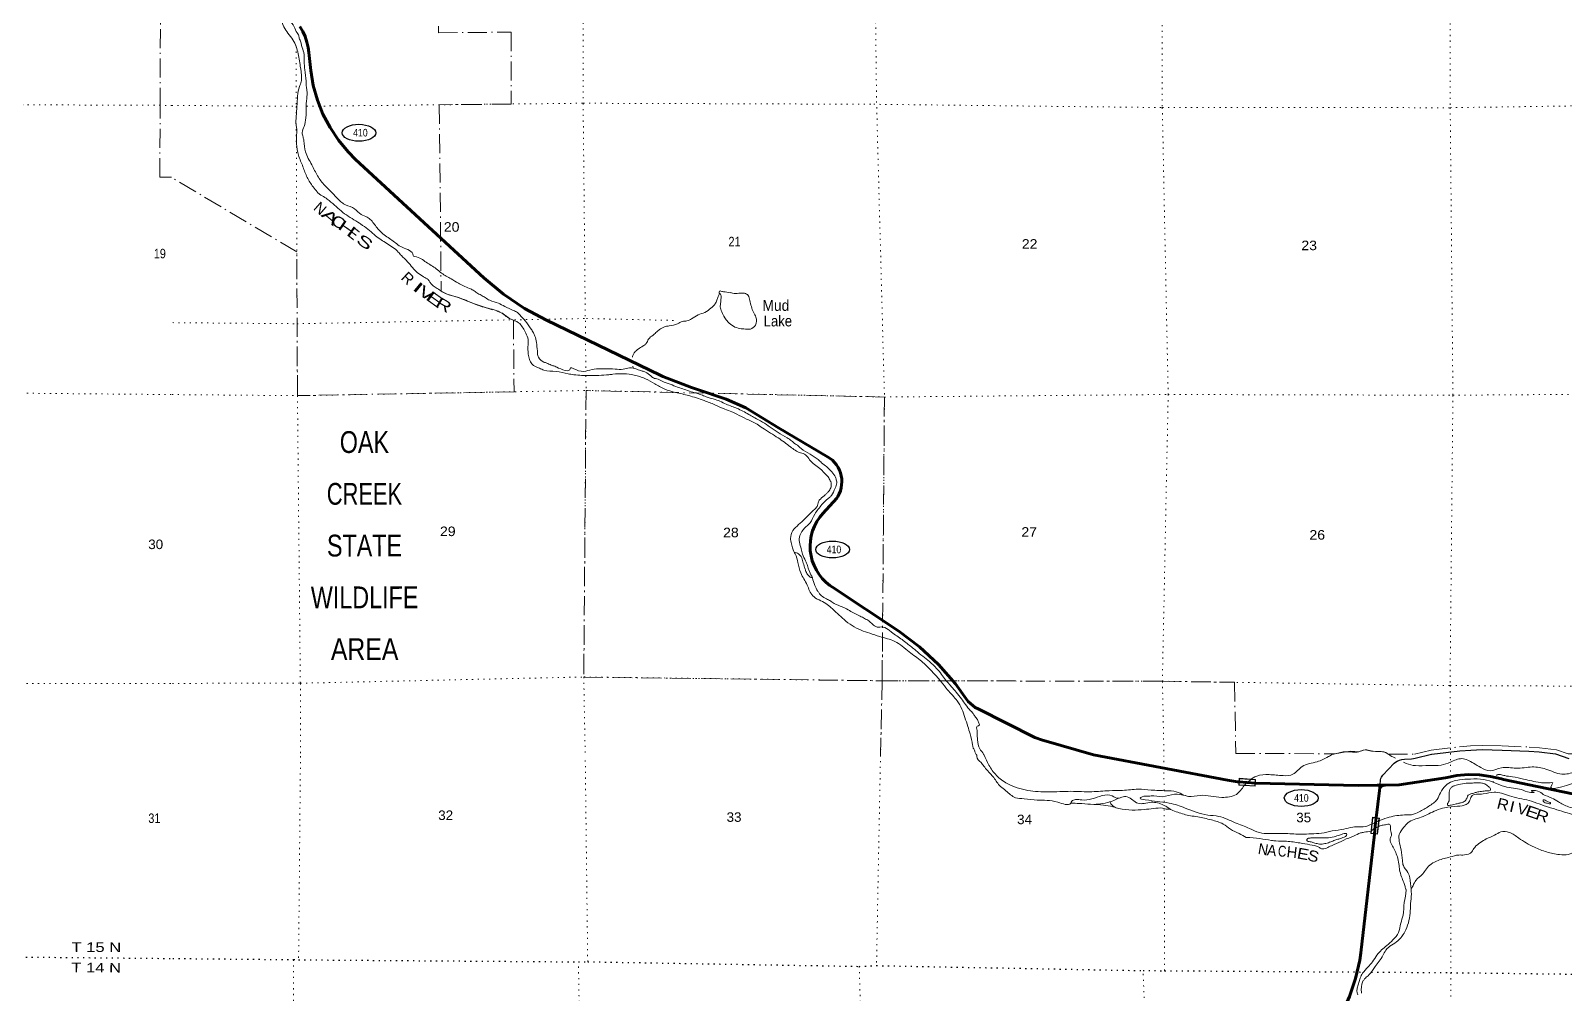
# Model space of a CAD drawing. Header units: feet. Extents: x -6 to 252658, y -374658 to -170635.
# Drawn here: x 28854 to 56992, y -279192 to -261526 of the extents above; entities that cross this region are included whole.
import ezdxf
from ezdxf.enums import TextEntityAlignment as Align

# ---------------------------------------------------------------- set-up
doc = ezdxf.new("R2010")
doc.units = ezdxf.units.FT
doc.header["$LTSCALE"] = 70
doc.linetypes.add('DOT_DASHED', pattern=[7.7, 5, -1.2, 0.3, -1.2])
doc.linetypes.add('DOTTED', pattern=[1.5, 0.3, -1.2])
for name, color, linetype, lineweight in [('17', 7, 'Continuous', 25), ('20', 7, 'Continuous', 35), ('21', 7, 'Continuous', 25), ('23', 7, 'Continuous', 70), ('29', 7, 'Continuous', 25), ('39', 7, 'Continuous', 13), ('44', 7, 'DOT_DASHED', 13), ('57', 7, 'Continuous', 13), ('59', 7, 'Continuous', 13), ('6', 7, 'DOTTED', 25), ('7', 7, 'DOTTED', 13)]:
    doc.layers.add(name, color=color, linetype=linetype, lineweight=lineweight)
doc.layers.add('41', color=7, linetype='Continuous')

msp = doc.modelspace()

# ---------------------------------------------------------------- linework, layer by layer
at = {"layer": '17'}
for centre in [(34876.8, -263399.89), (43565.26, -271047.95), (52163.8, -275607.72)]:
    msp.add_ellipse(centre, major_axis=(-309.24, 1), ratio=0.500121, dxfattribs=at)
at = {"layer": '20', "lineweight": 70}
for points in [[(62921.9, -277470.25), (60217.84, -276498.84), (57678.63, -275661.83), (57603.85, -275634.97), (57376.55, -275570.89), (57143.8, -275530.92), (55872.85, -275267.29), (55840.45, -275257.53), (55638.34, -275209.83), (55432.35, -275183.53), (55224.74, -275178.89), (55017.78, -275195.99), (54813.74, -275234.63), (53958.4, -275368.47), (53709.77, -275371.81), (53609.78, -275373.15)], [(53598.37, -275472.5), (53604.07, -275422.82), (53609.78, -275373.15)], [(48343.46, -282856.82), (48460.26, -282779.53), (48731.82, -282577.46), (49359.82, -282204.56), (50528.58, -281580.39), (51752.38, -280834.95), (52034.52, -280632.97), (52294, -280402.62), (52527.98, -280146.4), (52733.9, -279867.12), (52909.5, -279567.85), (53052.85, -279251.87), (53162.39, -278922.63), (53236.92, -278583.75), (53256.35, -278449.38), (53506.64, -276270.96), (53524.03, -276119.58), (53541.31, -275969.17), (53598.37, -275472.5)]]:
    msp.add_lwpolyline(points, dxfattribs=at)
at = {"layer": '21'}
for points in [[(53559.78, -275373.64), (53578.58, -275383.81), (53589.01, -275394.25), (53598.05, -275406.07), (53604.07, -275422.82)], [(53598.37, -275472.5), (53609.86, -275450.59), (53620.99, -275435.99), (53632.11, -275423.46), (53643.93, -275410.94), (53657.14, -275398.42), (53671.74, -275388.68), (53684.95, -275381.03), (53709.77, -275371.81)]]:
    msp.add_lwpolyline(points, dxfattribs=at)
at = {"layer": '23'}
msp.add_line((53559.78, -275373.64), (53609.78, -275373.15), dxfattribs=at)
for points in [[(48351.15, -274816.26), (47443.34, -274549.65), (47417.86, -274543.34), (47276.12, -274498.87), (46236.67, -273973.36), (46235.62, -273972.85), (46185.22, -273945.42), (46137.96, -273912.87), (46094.37, -273875.55), (46054.91, -273833.89), (46020.03, -273788.33), (45819.74, -273512.49), (45507.93, -273155.57), (45160.51, -272833.19), (44781.3, -272548.9), (43562.5, -271739.52), (43513.69, -271705.68), (43441.7, -271646.05), (43376.34, -271579.21), (43318.32, -271505.91), (43268.28, -271426.95), (43226.76, -271343.18), (43194.23, -271255.54), (43171.04, -271164.98), (43157.45, -271072.49), (43153.59, -270979.08), (43159.53, -270885.79), (43175.18, -270793.62), (43200.37, -270703.6), (43234.84, -270616.7), (43278.21, -270533.88), (43329.99, -270456.05), (43389.63, -270384.06), (43644.28, -270102.35), (43662.91, -270072.82), (43688.55, -270023.31), (43708.87, -269971.4), (43723.66, -269917.64), (43732.74, -269862.63), (43736.02, -269806.97), (43733.47, -269751.28), (43725.11, -269696.16), (43711.04, -269642.21), (43691.4, -269590.03), (43666.42, -269540.19), (43636.36, -269493.23), (43601.56, -269449.67), (43562.39, -269409.99), (43519.3, -269374.62), (43472.74, -269343.95), (42573.89, -268813.17), (41971.86, -268446.62), (41611.75, -268287.59), (41088.82, -268110.71), (40978.95, -268075.71), (40452.56, -267871), (40427.56, -267861.28), (40402.56, -267849.14), (38316.76, -266836.69), (37916.69, -266624.16), (37527.94, -266363.12), (37168.6, -266062.87), (34814.43, -263888.5), (34677.53, -263750.55), (34500.04, -263536.65), (34345.88, -263305.37), (34216.75, -263059.24), (34114.04, -262800.96), (34038.9, -262533.36), (33992.14, -262259.38), (33955, -261925.98), (33944.4, -261837.94), (33921.83, -261735.23), (33888.64, -261635.44), (33845.21, -261539.67), (33792, -261448.96)], [(53559.78, -275373.64), (53211, -275377.05), (51328.07, -275333.87), (51021.75, -275313.57), (50993.48, -275310.32), (50811, -275278.05), (48351.15, -274816.26)]]:
    msp.add_lwpolyline(points, dxfattribs=at)
at = {"layer": '29'}
for points in [[(53870.84, -274967.41), (53895.04, -274949.75), (53923.68, -274931.71), (53969.29, -274912.6), (54012.78, -274901.99), (54056.27, -274895.62), (54189.92, -274889.25), (54224.93, -274883.95), (54257.81, -274876.51), (54556.01, -274802.8)], [(54559.69, -274801.87), (55073.49, -274743.17), (55274.37, -274726.81), (55486.93, -274719.8), (55848.98, -274726.81), (56339.51, -274747.84), (56528.71, -274761.86), (56830.86, -274796.62)], [(56830.86, -274796.62), (57074.09, -274880.76)], [(53609.78, -275373.15), (53619.79, -275272.3), (53624.55, -275250.1), (53636.21, -275226.75), (53662.26, -275185.9), (53870.84, -274967.41)]]:
    msp.add_lwpolyline(points, dxfattribs=at)
at = {"layer": '39'}
for p, q in [((39901.4, -267681.99), (39905.83, -267711.13)), ((55684.17, -275315.61), (55685.38, -275298.85))]:
    msp.add_line(p, q, dxfattribs=at)
for points in [[(31435.69, -259708.86), (31510.67, -259780.57), (31617.91, -259864.05), (31724.94, -259925.41), (31811.75, -259970.88), (31902.57, -260016.31), (32027.34, -260039.32), (32168.03, -260044.1), (32290.55, -260038.99), (32385.21, -260064.28), (32439.72, -260093.95), (32534.69, -260153.42), (32579.12, -260179.16), (32603.46, -260205.07), (32680.44, -260274.75), (32755.4, -260344.45), (32827.07, -260430.09), (32961.69, -260586.18), (33065.72, -260696.37), (33175.87, -260843.28), (33246.24, -260932.04), (33331.91, -261042.22), (33411.46, -261124.86), (33510.67, -261220.28), (33593.99, -261326.08), (33689.59, -261455.91), (33740.81, -261566.02), (33767.28, -261605.99), (33781.85, -261662.16), (33812.69, -261740.29), (33825.28, -261800.49), (33864.59, -261926.79), (33872.09, -262091.57), (33881.5, -262244.28), (33905.47, -262453.14), (33918.94, -262611.85), (33925.31, -262649.99), (33922, -262728.42), (33909.54, -262907.46), (33903.48, -263128.65), (33868.7, -263283.76), (33835.56, -263396.64), (33850.36, -263478.93), (33867.06, -263549.15), (33897.01, -263751.93), (34011.64, -263988.13), (34117.94, -264192.24), (34250.12, -264367.98), (34373.77, -264489.51), (34436.64, -264555.29), (34582.55, -264694.72), (34628.99, -264720.44), (34796.43, -264795.35), (34917.91, -264898.8), (35026.83, -264946.08), (35162.68, -265083.59), (35294.65, -265237.21), (35482.72, -265372.24), (35670.73, -265501.24), (35868.96, -265650.26), (35869, -265654.28), (35897.25, -265668.1), (36111.2, -265776.76), (36295.11, -265895.75), (36392.26, -265975.3), (36568.02, -266082.29), (36701.32, -266159.51), (36794.18, -266208.94), (36903.12, -266258.23), (36973.73, -266289.77), (37040.46, -266337.42), (37117.2, -266380.97), (37191.93, -266424.53), (37276.76, -266474.03), (37433.97, -266528.92), (37553.02, -266586.17), (37708.39, -266659.17), (37785.11, -266700.7), (37829.69, -266742.52), (37925.08, -266850.23), (38034.94, -267002.04), (38077.74, -267070.01), (38104.4, -267130.09), (38131.58, -267248.46), (38151.03, -267401.07), (38170.17, -267519.52), (38269.43, -267609.1), (38323.83, -267626.71), (38402.53, -267664.2), (38471.02, -267683.7)], [(31436.75, -259986.29), (31563.25, -260043.46), (31647.89, -260070.85), (31768.88, -260120.03), (31917.76, -260142.83), (32072.82, -260181.65), (32225.76, -260208.44), (32358.7, -260245.45), (32463.46, -260276.68), (32572.29, -260313.91), (32665.17, -260365.35), (32762.35, -260446.91), (32780.55, -260460.82), (32792.84, -260486.85), (32835.64, -260554.82), (32951.4, -260692.51), (33042.76, -260798.24), (33136.17, -260907.98), (33239.71, -261027.68), (33355.47, -261165.37), (33432.98, -261295.35), (33500.72, -261455.58), (33572.08, -261571.55), (33665.61, -261695.36), (33724.99, -261819.47), (33762.32, -261949.81), (33787.62, -262082.27), (33804.83, -262208.77), (33817.55, -262283.05), (33820.3, -262365.45), (33817.16, -262463.98), (33785.81, -262552.72), (33751.19, -262725.92), (33738.82, -262915.01), (33726.4, -263098.06), (33721.81, -263258.93), (33734.46, -263325.16), (33735.09, -263395.52), (33730.9, -263600.62), (33766.94, -263811.39), (33849.21, -264023.75), (33927.3, -264218.07), (34035.36, -264394.02), (34108.5, -264483.83), (34151.07, -264525.67), (34252.08, -264587.09), (34296.57, -264618.86), (34363.35, -264672.55), (34614.4, -264885.42), (34889.23, -265061.9), (34943.82, -265099.61), (35073.24, -265192.95), (35182.59, -265288.47), (35388.81, -265431.38), (35599.18, -265588.33), (35656.02, -265654.16), (35769.54, -265765.73), (35858.93, -265875.51), (36063.35, -266042.56), (36144.18, -266094.11), (36178.79, -266144.06), (36312.41, -266257.46), (36498.21, -266364.37), (36687.57, -266418.97), (36929.52, -266513.31), (37171.41, -266601.63), (37463.54, -266689.49), (37653.52, -266814.45), (37806.87, -266887.47), (37924.87, -267051.27), (37974.1, -267163.42), (37979.23, -267288.01), (37982.81, -267462.88), (38005.77, -267559.18), (38048.72, -267643.23), (38190.07, -267722.39), (38268.73, -267755.86), (38493.96, -267777.98), (38713.38, -267824.28), (38820, -267839.41), (38962.77, -267852.21), (39278.21, -267851.41), (39462.95, -267839.71), (39533.2, -267831.05), (39740.07, -267823.17), (39925.14, -267847.66), (40132.68, -267914.16), (40304.3, -268007.12), (40486, -268104.01), (40683.46, -268166.59)], [(41492.99, -266352.04), (41467.36, -266406.55), (41443.85, -266473.1), (41410.31, -266541.75), (41334.63, -266616.81), (41222.82, -266696.21), (41098.66, -266741.55), (40978.78, -266817), (40894.71, -266851.93), (40808.41, -266862.75), (40722.38, -266903.72), (40568.04, -266945.3), (40505.83, -266953.9), (40409.78, -266996.97), (40343.97, -267051.84), (40272.18, -267112.79), (40190.48, -267187.9), (40143, -267270.75), (40091.12, -267311.42), (39999.21, -267368.53), (39947.39, -267415.23), (39911.62, -267459.78), (39894.06, -267518.23), (39893.83, -267520.04)], [(41685.72, -266334.24), (41732.02, -266343.88), (41846.55, -266344.87), (41951.04, -266345.95), (42017.68, -266383.56), (42048.66, -266477.77), (42075.79, -266590.11), (42114.88, -266692.29), (42159.92, -266786.37), (42149.15, -266929.21), (42061.4, -267002.36), (41966.97, -267003.2), (41862.39, -266992.07), (41745.49, -266950.9), (41646.29, -266867.34), (41589.37, -266793.47), (41532.14, -266685.42), (41505.2, -266593.18), (41512.62, -266524.76), (41518.06, -266458.37), (41521.53, -266398.03), (41509.21, -266360.64), (41497.03, -266354.02), (41484.71, -266323.97), (41504.6, -266301.68), (41532.81, -266311.48), (41563, -266317.24), (41686.23, -266334.35)], [(38471.02, -267683.7), (38505.33, -267701.49), (38750.69, -267727.45), (38750.67, -267725.44), (38853.33, -267746.64), (39190.78, -267735.59), (39385.64, -267731.84), (39574.54, -267736.19), (39725.27, -267740.88), (39841.56, -267713.71), (39972.39, -267738.68), (40073.14, -267771.96), (40133.6, -267791.52), (40230.63, -267859.83), (40301.01, -267907.27), (40339.25, -267913.39), (40438.69, -267960.83), (40587.08, -268015.92), (40721.71, -268067.96), (40764.54, -268083.26), (40876.22, -268119.99), (41001.66, -268161.31), (41177.59, -268216.4), (41267.85, -268251.6), (41414.71, -268294.44), (41641.13, -268390.86), (41839.24, -268468.9), (42054.95, -268583.67), (42137.56, -268631.11), (42279.61, -268709.24), (42423.12, -268804.46), (42566.61, -268897.67), (42730.26, -268998.75), (42815.14, -269054.28), (42867.81, -269102.06), (42896.08, -269117.89), (42989.2, -269195.47), (43154.87, -269298.53), (43302.43, -269397.74), (43365.24, -269455.48), (43456.29, -269527.04), (43549.57, -269622.71), (43618.78, -269722.61), (43629.1, -269752.67), (43643.79, -269822.91), (43613.08, -269924.24), (43545.77, -270055.85), (43502.94, -270098.7), (43460.1, -270132.37), (43371.37, -270224.19), (43239.81, -270398.65), (43152.08, -270557.06), (43052.53, -270658.46), (42967.29, -270787.88), (42958.38, -270914.62), (42991.6, -271034.95), (43016.6, -271133.23), (43069.95, -271257.4), (43104.86, -271341.52), (43119.37, -271391.66), (43142.03, -271453.78), (43195.27, -271565.88), (43240.73, -271706.2), (43267.28, -271754.22), (43298.01, -271820.29), (43316.22, -271834.2), (43328.49, -271858.21), (43405.44, -271925.88), (43453.91, -271953.59), (43492.25, -271971.34), (43558.94, -272014.98), (43708.26, -272086.02), (43797, -272123.43), (43902.01, -272182.81), (44093.77, -272281.62), (44172.5, -272323.13), (44210.87, -272344.91), (44277.65, -272398.59), (44360.6, -272462.18), (44414.93, -272471.75), (44457.11, -272469.37), (44588.11, -272514.44), (44648.85, -272566.17), (44745.89, -272633.66), (44931.99, -272772.72), (45095.87, -272899.93), (45219.38, -273005.38), (45342.83, -273104.8), (45472.53, -273228.29), (45565.93, -273338.03), (45639.18, -273439.9)], [(40683.46, -268166.59), (40927.08, -268222.72), (41209.19, -268314.69), (41404.77, -268391.36), (41592.35, -268472.11), (41715.33, -268519.26), (41808.14, -268562.67), (41987.78, -268653.54), (42181.49, -268746.31), (42284.6, -268817.76), (42569.53, -269000.18), (42792, -269163.05), (42979.85, -269273.96), (43068.56, -269307.34), (43145.75, -269401.14), (43334.05, -269562.31), (43467.87, -269697.82), (43496.3, -269731.74), (43514.71, -269767.77), (43533.09, -269801.78), (43537.96, -269896.22), (43504.45, -269968.9), (43468.65, -270009.42), (43432.79, -270043.92), (43343.07, -270121.11), (43307.36, -270171.69), (43284.02, -270258.34), (43232.25, -270311.07), (43160.54, -270380.07), (42943.43, -270591.08), (42839.93, -270700.56), (42795.03, -270847.72), (42795.18, -270863.8), (42820.22, -270968.12), (42832.69, -271014.25), (42853.43, -271086.44), (42877.92, -271128.44), (42931.59, -271288.79), (42983.51, -271477.3), (43100.02, -271699.42), (43145.18, -271805.56), (43169.68, -271849.57), (43250.84, -271937.31), (43317.46, -271972.9), (43444.64, -272040.12), (43535.7, -272111.68), (43776.77, -272332.69), (44087.95, -272528.95), (44249.17, -272583.8), (44430.55, -272644.51), (44706.61, -272734.52), (44971.53, -272925.16), (45198.11, -273098.05), (45384.58, -273279.33), (45498.2, -273402.96), (45561.15, -273476.79), (45674.97, -273622.53), (45853.6, -273826), (45939.33, -273976.01), (45994.96, -274130.32), (46046.64, -274292.7), (46090.04, -274427.01), (46136.13, -274637.68), (46148.69, -274693.86), (46176.98, -274745.76), (46181.52, -274774.82), (46212.38, -274819.76)], [(42858.14, -271093.14), (42941.65, -271127.95), (42988.86, -271177.71), (43021.86, -271271.9), (43052.95, -271378.17), (43071.51, -271432.29), (43085.9, -271468.35), (43134.73, -271536.27), (43179.16, -271562.01), (43196.54, -271565.66), (43201.33, -271569.85)], [(45639.18, -273439.9), (45714.27, -273523.67), (45744.73, -273559.59), (45836.1, -273667.33), (45929.6, -273787.12), (46006.9, -273892.98), (46096.31, -274004.77), (46142.96, -274054.61), (46177.59, -274106.57), (46224.35, -274168.48), (46238.74, -274204.54), (46259.33, -274260.65), (46257.41, -274270.72), (46221.4, -274287.12), (46216.11, -274369.59), (46220.97, -274464.04), (46227.66, -274538.36), (46265.34, -274706.9), (46338.09, -274800.69), (46346.8, -274820.15)], [(51156.16, -276330.5), (51024.53, -276257.52), (50864.67, -276178.83), (50732.82, -276085.75), (50516.63, -276009.68), (50266.41, -275952.08), (50131.35, -275933.45), (49899.18, -275869.62), (49781.94, -275824.65), (49721.13, -275785.09), (49638.09, -275737.73), (49410.08, -275685.92), (49168.74, -275704.65), (48972.21, -275586.14), (48873.63, -275591.24), (48807.44, -275612.07), (48698.28, -275569.02), (48322.48, -275625.42), (48139.51, -275643.51), (48024.68, -275634.71), (47954.59, -275667.66), (47934.81, -275700.05), (47699.11, -275682.52), (47322.32, -275646.42), (47078.49, -275620.93), (46921.29, -275602.54), (46746.79, -275473.73), (46645.29, -275394.39), (46522.77, -275232.83), (46408.67, -275105.37), (46341.36, -275023.65), (46290.33, -274957.84), (46210.6, -274844.07), (46212.38, -274819.76)], [(46346.8, -274820.15), (46433.72, -275002.52), (46572.65, -275192.06), (46771.54, -275342.73), (47147.28, -275467.33), (47530.02, -275495.32), (47936.51, -275484.84), (48325.07, -275492.66), (48640.88, -275473.11), (48888.41, -275468.4), (49171.99, -275447.19), (49411.67, -275460.66), (49685.56, -275473.75), (49870.94, -275491.84), (50012.51, -275554.64), (50093.28, -275577.89), (50310.47, -275559.43), (50503.85, -275573.4), (50707.39, -275595.31), (50974.5, -275540.1), (51116.38, -275378.93)], [(51116.38, -275378.93), (51347.29, -275206.19), (51576.45, -275177.54), (51834.3, -275196.84), (52013.17, -275170.75), (52180.72, -275030.15), (52457.55, -274942.65), (52661.84, -274847.91), (52737.54, -274805.44)], [(52737.69, -274805.88), (52784.12, -274796.75), (52988.6, -274757.58), (53217.67, -274759.56), (53339.91, -274724.3), (53446.57, -274743.45), (53609.43, -274756.07), (53697.94, -274767.34), (53767.18, -274804.68)], [(53768.45, -274805.63), (53892, -274876.68), (53894.66, -274877.97)], [(54037.91, -274947.59), (54090.31, -274973.06), (54263.85, -275013.39), (54509.39, -275010.7), (54734.76, -275004.22), (54901.24, -274950.11), (55111.89, -274885.46), (55324.13, -274967.6), (55461.88, -275048.55), (55629.6, -275109.06), (55836.31, -275052.5), (56106.13, -275061.61), (56403.78, -275038.25), (56649.76, -275075.78), (56946.66, -275169.06), (57189.79, -275130.2), (57364.35, -275078.02), (57730.39, -275051.97), (57936.49, -275124.05), (58176.47, -275165.66), (58467.01, -275228.85), (58681.11, -275296.9), (58933.58, -275376.6), (59201.52, -275397.8), (59358.13, -275361.89), (59497.86, -275253.78), (59594.69, -275087.8), (59669.24, -275013.18)], [(56732.46, -275329.21), (56645.09, -275330.35), (56548.04, -275325.5), (56395.2, -275293.96), (56244.79, -275262.42), (56038.58, -275218.75), (55897.87, -275196.92), (55820.23, -275177.51), (55769.29, -275177.51), (55747.45, -275192.06)], [(53458.46, -276085.36), (53780.94, -275959.89), (54058.27, -275918.64), (54187.03, -275913.21), (54327.37, -275861.4), (54505.4, -275758.89), (54657.01, -275632.54), (54718.1, -275511.21), (54815.3, -275379.42), (54939.28, -275303.65), (55067.79, -275274.09), (55270.93, -275259.8), (55512.55, -275267.21), (55716.5, -275327.32), (55900.43, -275397.71), (56200.94, -275452.75), (56376.63, -275505.13), (56439.02, -275504.44), (56388.44, -275480.86), (56503.16, -275479.61), (56604.47, -275540.85), (56764.2, -275607.48), (56881.72, -275678.59), (57067.88, -275769.07), (57332.1, -275818.47), (57515.09, -275802.39), (57718.3, -275794.13), (57944.67, -275880.14), (58189.37, -275986.07), (58395.55, -276066.27), (58569.68, -276160.9), (58711.78, -276271.97), (58956.7, -276398), (59134.55, -276464.43), (59310.17, -276510.78), (59517.46, -276693.53), (59680.34, -276864.71), (59865.4, -277039.66), (60036.33, -277210.75), (60188.76, -277345.84), (60365.58, -277502.79), (60544.01, -277623.51), (60671.37, -277674.41), (60924.62, -277639.46), (61094.62, -277539.06), (61305.21, -277468.37), (61526.33, -277441.82), (61757.13, -277378.96), (62056.64, -277341.5), (62218.33, -277402.07), (62393.04, -277550.99), (62523.35, -277688.34), (62701.98, -277827.16), (62805.13, -277872.29), (62923.37, -277905.54)], [(54848.62, -275710.03), (54869.25, -275679.71), (54880.16, -275634.82), (54880.16, -275551.13), (54893.51, -275452.87), (54923.83, -275409.2), (54978.42, -275381.3), (55085.16, -275353.4), (55228.3, -275335.21), (55285.31, -275335.21), (55375.07, -275327.93), (55478.18, -275334), (55532.77, -275349.76), (55600.7, -275395.86), (55637.09, -275443.17), (55629.81, -275468.64), (55588.56, -275474.71), (55521.85, -275479.56), (55424.81, -275492.9), (55354.45, -275508.67), (55307.14, -275523.23), (55251.35, -275541.42), (55225.87, -275557.19), (55207.68, -275596.01), (55191.91, -275631.18), (55168.86, -275663.94), (55137.32, -275682.13), (55099.72, -275693.05), (55045.13, -275707.6), (55008.74, -275716.1), (54963.86, -275724.59), (54915.34, -275737.93), (54876.52, -275744), (54857.12, -275742.78), (54851.05, -275737.93), (54847.41, -275730.65), (54848.62, -275719.73), (54847.41, -275707.6)], [(56732.46, -275329.21), (56779.29, -275327.76), (56761.57, -275364.16), (57205.97, -275323.1), (57716.61, -275265.22), (57881.62, -275261.4), (58169.62, -275276.35), (58470.2, -275337.42), (58694.25, -275395.3), (58941.2, -275523.32), (59150.56, -275525.06), (59496.4, -275491.11), (59777.8, -275453.84), (59910.65, -275454.4), (60175.15, -275529.94), (60381.42, -275618.18), (60494.53, -275840.18), (60584.48, -275967.91), (60774.86, -276076.44), (60989.44, -276188.72), (61249.76, -276250.23), (61538, -276287.3), (61878.89, -276353.96), (62235.1, -276348.05), (62517.07, -276363.07), (62645.7, -276345.57), (62737.37, -276260.1), (62827.5, -276218.89), (62917.85, -276128.88)], [(47951.39, -275702.76), (48087.25, -275707.61), (48300.74, -275722.17), (48538.5, -275736.72), (48708.32, -275770.69), (48819.92, -275799.8), (49062.52, -275828.91), (49285.71, -275819.21), (49455.54, -275799.8), (49620.51, -275794.95), (49712.7, -275814.36), (49756.37, -275814.36)], [(48358.97, -275727.02), (48523.94, -275707.61), (48698.61, -275663.94), (48800.51, -275615.42)], [(48654.94, -275673.65), (48674.35, -275717.31), (48771.39, -275790.1)], [(50040.8, -275564.39), (49837.22, -275538.46), (49616.29, -275583.11), (49410.83, -275569.27), (49360.56, -275573.84), (49245.93, -275583.14), (49209.98, -275609.68), (49298.86, -275638.87), (49520.62, -275670.64), (49742.36, -275700.39), (50035.21, -275791.71), (50449.23, -275919.91), (50652.81, -275945.84), (50953.97, -276061.2), (51214.77, -276166.95), (51396.74, -276241.38), (51578.11, -276261.52), (51884.03, -276258.18), (52170.02, -276273.15), (52349.05, -276263.14), (52536.16, -276255.06), (52732.96, -276212.69), (52947.96, -276178.16), (53108.6, -276142.21), (53366.04, -276123.3), (53458.46, -276085.36)], [(53325.07, -278925.57), (53389.7, -278868.24), (53473.19, -278770.8), (53520.71, -278697.88), (53663.46, -278497.21), (53716.74, -278398.08), (53938.31, -278226.72), (54063.36, -278064.47), (54162.31, -277721.49), (54170.46, -277544.42), (54184.71, -277373.32), (54170.48, -277174.37), (54122.04, -276975.8), (54038.13, -276848), (54021.02, -276755.68), (53996.73, -276556.84), (53962.81, -276398.33), (53963.5, -276275.65), (54048.63, -276143.99), (54120.23, -276064.77), (54364.66, -275959.53), (54641.08, -275833.83), (54795.55, -275785.88), (55032.75, -275757.14), (55193.44, -275725.22), (55249.18, -275668.3), (55286.46, -275579.4), (55501.34, -275532.8), (55702.27, -275500.44), (55982.76, -275565.75), (56346.01, -275652.27)], [(56346.01, -275652.27), (56715.74, -275778.95), (57089.33, -275891.51), (57373.83, -275954.77), (57641.64, -275963.9), (57901.57, -275989.22), (58145.66, -276038.83), (58348.25, -276159.3), (58619.81, -276329.28), (58903.52, -276505.17), (59108.44, -276655.78), (59236.19, -276742.87), (59351.78, -276822.05), (59424.09, -276807.18), (59498.79, -276828.48), (59621.12, -276971.95), (59835.51, -277253.17), (59937.81, -277406.91), (60171.31, -277593.4), (60426.27, -277717.31), (60569.97, -277790.15), (60757.21, -277794.14), (60982.3, -277761.51), (61157.63, -277781.71), (61436.55, -277887.26), (61652.7, -277959.31), (62010.05, -278057.97), (62252.19, -278113.64), (62414.31, -278214.44), (62586.82, -278345.28), (62773.59, -278492.06), (62925.81, -278587.23)], [(56703.63, -275708.15), (56662.93, -275699.22), (56622.24, -275684.33), (56605.36, -275666.46), (56602.39, -275651.57), (56612.31, -275643.63), (56637.13, -275648.6), (56672.86, -275666.46), (56715.54, -275684.33), (56739.36, -275697.23), (56737.37, -275709.14), (56726.46, -275713.11), (56702.63, -275709.14)], [(53445.85, -276213.88), (53318.96, -276236.44), (53252.67, -276249.24), (53126.49, -276306.93), (52948.13, -276379.27), (52900.11, -276405.94), (52719.78, -276482.32), (52537.22, -276538.62), (52484.58, -276511.04), (52325.06, -276464.52), (52141.55, -276432.34), (51891.61, -276400.88), (51700.33, -276394.93), (51619.71, -276385.76), (51405.98, -276351.9), (51156.16, -276330.5)], [(52294, -276346.87), (52358.29, -276338.38), (52431.07, -276338.38), (52515.98, -276340.81), (52628.79, -276338.38), (52769.51, -276317.76), (52868.97, -276287.44), (52929.62, -276266.81), (52997.55, -276264.39), (52996.34, -276298.35), (52955.1, -276325.04), (52854.42, -276360.22), (52781.64, -276382.05), (52708.85, -276412.38), (52616.66, -276440.28), (52529.33, -276453.62), (52474.74, -276448.77), (52397.11, -276428.15), (52327.97, -276409.95), (52289.15, -276403.88), (52272.17, -276394.18), (52266.1, -276382.05), (52267.32, -276368.71), (52277.02, -276357.79), (52295.21, -276346.87)], [(53967.71, -276926.65), (53963.96, -276876.97), (53908.96, -276630.2), (53863.64, -276534.17), (53799.25, -276349.85), (53818.76, -276293.32), (53803.57, -276190.92), (53803.09, -276146.68), (53790.45, -276094.53), (53711.98, -276097.4), (53633.64, -276112.33), (53445.85, -276213.88)], [(54180.76, -277280.89), (54215.21, -277216.12), (54268.51, -277119), (54394.02, -276998.97), (54461.47, -276907.73), (54549.09, -276820.29), (54677.18, -276752.52), (54895.9, -276689.8), (55056.54, -276653.85), (55157.17, -276652.75), (55295.41, -276592.91), (55346.89, -276513.92), (55454.62, -276424.25), (55560.57, -276356.72), (55712.81, -276288.69), (55826.9, -276229.12), (55981.98, -276237.48), (56154.2, -276342.18), (56441.84, -276509.98), (56666.22, -276598.03), (56904.26, -276645.7), (57061.24, -276643.98), (57197.6, -276596.24), (57328.09, -276564.64), (57446.71, -276551.28), (57527.39, -276566.48), (57684.52, -276578.84), (57789.11, -276571.66), (57871.19, -276530.54), (57928.78, -276457.51), (57945.91, -276366.82), (58009.84, -276321.88), (58191.26, -276346.04), (58384.99, -276392.19), (58542.71, -276458.84), (58755.1, -276555.06), (58917.57, -276688.03), (59081.96, -276812.93), (59199.56, -276892.09), (59392.2, -277022.72), (59544.02, -277101.5), (59754.61, -277217.86), (59815.72, -277246.74)], [(54087.26, -277295.95), (54069.17, -277230.65), (54047.18, -277157.35), (54003.2, -277051.07), (53967.71, -276926.65)], [(53290.16, -278823.56), (53387.98, -278709.38), (53471.51, -278615.96), (53554.67, -278488.35), (53735.95, -278313.41), (53845.55, -278211.65), (53948.77, -278077.79), (53991.18, -277904.36), (54033.87, -277757.08), (54053.51, -277525.59), (54087.26, -277295.95), (54086.99, -277289.02)], [(53290.16, -278823.56), (53245.46, -278911.94), (53219.81, -278995.32), (53195.07, -279075.95), (53187.74, -279155.66), (53201.36, -279219.63)], [(53325.07, -278925.57), (53297.69, -278969.66), (53274.78, -279040.21), (53266.53, -279108.02), (53267.45, -279162.99), (53272.38, -279191.77)]]:
    msp.add_spline(points, degree=3, dxfattribs=at)
at = {"layer": '44'}
for p, q in [((31224.25, -264216.59), (31435.28, -264217.44)), ((49617.63, -273464.78), (50938.34, -273484.71)), ((50938.34, -273484.71), (50965.51, -274789.37)), ((50965.51, -274789.37), (52790.25, -274795.56))]:
    msp.add_line(p, q, dxfattribs=at)
for points in [[(31430.98, -260240.57), (32402.15, -260241.43), (32399.57, -257611.26), (33719.59, -257625.86), (33722.83, -260935.04), (36328.55, -260906.86), (36335.68, -261566.82), (37671.62, -261552.37), (37669.82, -262872.47), (36349.96, -262886.74), (36384.5, -266305.86), (36495.92, -266363.49), (36694.87, -266421.76), (36994.17, -266537.3), (37496.46, -266705.2), (37638.78, -266805.36), (37709.96, -266840.05), (37723.22, -268152.74), (33748.19, -268224.34), (33736.54, -265584.15), (31435.28, -264217.44)], [(31224.25, -264216.59), (31228.27, -262924.31), (31238.54, -260240.4)], [(39043.07, -268131.76), (39001.74, -273389.27), (44475.99, -273456.3), (44446.6, -274822.73)], [(49617.63, -273464.78), (44475.99, -273456.3), (44517.76, -268249.03), (39043.07, -268131.76)], [(52790.25, -274795.56), (52980.76, -274757.67), (53072.6, -274750.87), (53218.85, -274762.78), (53254.56, -274750.87), (53302.18, -274730.45), (53336.19, -274723.64), (53453.54, -274747.46), (53678.02, -274759.37), (53702.14, -274769.35), (53766.04, -274804.19)], [(53766.04, -274804.19), (54242.44, -274803.05), (54546.55, -274727.88)], [(54546.55, -274727.88), (55066.19, -274668.52), (55270.09, -274651.91), (55486.42, -274644.78), (55851.31, -274651.84), (56343.89, -274672.96), (56535.77, -274687.18), (56847.6, -274723.05)], [(56847.6, -274723.05), (57059.04, -274796.19), (57521.18, -274795.04)]]:
    msp.add_lwpolyline(points, dxfattribs=at)
at = {"layer": '57'}
for p, q in [((53439.56, -276259.47), (53473.72, -275961.42)), ((53473.72, -275961.42), (53598.9, -275975.77)), ((53564.74, -276273.82), (53598.9, -275975.77)), ((53564.74, -276273.82), (53439.56, -276259.47))]:
    msp.add_line(p, q, dxfattribs=at)
msp.add_lwpolyline([(53590.04, -275982.8), (53480.75, -275970.27), (53448.41, -276252.43), (53557.7, -276264.96)], close=True, dxfattribs=at)
at = {"layer": '59'}
for points in [[(51026.96, -275246.42), (51326.27, -275266.71), (51317.75, -275392.42), (51018.44, -275372.13)], [(51317.73, -275274.15), (51034.4, -275254.94), (51026.96, -275364.68), (51310.3, -275383.88)]]:
    msp.add_lwpolyline(points, close=True, dxfattribs=at)
at = {"layer": '6'}
for points in [[(0.16, -278510.56), (2068, -278503.05), (2152, -278510.05), (7386, -278475.05), (7511, -278488.05), (12717.32, -278453.22), (17987, -278413.05), (23286, -278493.05), (28557, -278524.05), (31461.58, -278552.04)], [(31461.58, -278552.04), (33678.64, -278573.07), (33769.25, -278576.1), (38902.45, -278614.46), (39073.52, -278612.59), (44054.24, -278696.87), (44372.12, -278683.33), (49262.33, -278774.63), (49658.88, -278776.33), (53290.17, -278800.59)], [(53453.37, -278801.68), (54908.79, -278811.4), (60163.05, -278876.6), (62926.38, -278881.5)]]:
    msp.add_lwpolyline(points, dxfattribs=at)
at = {"layer": '7'}
for p, q in [((28588.38, -262886), (31440.58, -262897.45)), ((28576.2, -268177.94), (31447.89, -268204.73)), ((28567.97, -273504.05), (31455.18, -273503.87)), ((33803.53, -274842.35), (33769.25, -278576.1)), ((39073.52, -278612.59), (39028.19, -274833.8)), ((44445.12, -274825.18), (44372.12, -278683.33)), ((49647.49, -275473.5), (49645.28, -274832.35)), ((54901.49, -274787.2), (54902.43, -275303.66)), ((49648.21, -275680.81), (49647.85, -275576.42)), ((49658.88, -278776.33), (49648.42, -275743.18)), ((54903.29, -275779.48), (54903.35, -275814.27)), ((49408.74, -282319.13), (49262.33, -278774.63))]:
    msp.add_line(p, q, dxfattribs=at)
for points in [[(55122.7, -229022.48), (55105.07, -230868.17), (55014.57, -236242.73), (54946, -241552.05), (54964.71, -246829.85), (54863.25, -252327.13), (54896.53, -257614.14), (54898.01, -262939.63), (54947.27, -268216.44), (54894.52, -273544.43), (54901.58, -274801.42)], [(49538.62, -246916.38), (49563.2, -252354.24), (49600.52, -257643.22), (49615.79, -262938.43), (49723.21, -268202.67), (49617.63, -273464.78), (49645.73, -274813.54)], [(38967.96, -247180.23), (39100.55, -249645.78), (39076.16, -252307.75), (38996.99, -257601.79), (38989.84, -262861.01), (39039.12, -267740.56)], [(44263.65, -247051.82), (44272.8, -252337.03), (44418.26, -254089.34), (44311.77, -257585.79), (44373.12, -262826.38), (44517.76, -268249.03), (44483.88, -272473.36)], [(33723.68, -261805.92), (33724.76, -262915.13), (33725.72, -263131.63)], [(31440.58, -262897.45), (33724.76, -262915.13), (33739.59, -262914.97)], [(33724.76, -262915.13), (33748.19, -268224.34), (33801.47, -273501.12), (33803.53, -274842.35)], [(33919.32, -262913.03), (38994.4, -262858.14), (44322.99, -262877.02), (49615.79, -262938.43), (54898.01, -262939.63), (60145.39, -262864.74), (62881.18, -262855.49)], [(31459.14, -266884.78), (33741.93, -266904.24), (39050.24, -266808.63), (40693.12, -266844.71)], [(39040.27, -267854.99), (39043.07, -268131.76), (39001.74, -273389.27), (39028.19, -274833.8)], [(31447.89, -268204.73), (33748.19, -268224.34), (39047.63, -268128.89), (40664.14, -268164.39)], [(41046.26, -268172.79), (44517.76, -268249.03), (49723.21, -268202.67), (54947.27, -268216.44), (60190.15, -268177.9)], [(44482.38, -272660.17), (44475.99, -273456.3), (44446.6, -274822.73)], [(31455.18, -273503.87), (33801.47, -273501.12), (39006.3, -273386.4), (44475.99, -273456.3), (45544.9, -273458.06)], [(45656.3, -273458.24), (49617.63, -273464.78), (54894.52, -273544.43), (60142.78, -273568.04), (62910.53, -273524.06)], [(54903.28, -275771.16), (54908.79, -278811.4), (54920.37, -284347.93), (54899.53, -289677.67), (54883.03, -295037.52), (54929.57, -300269.98), (54875.02, -305461.32), (54893.3, -306990.03)], [(33678.64, -278573.07), (33672.15, -284113.82), (33751.12, -287650.03)], [(39007.16, -285362.3), (39001.78, -284075.62), (38902.45, -278614.46)], [(44054.24, -278696.87), (44224.61, -284026.52), (44208.19, -285667.49)]]:
    msp.add_lwpolyline(points, dxfattribs=at)

# ---------------------------------------------------------------- texts
at = {"layer": '17', "width": 0.85}
for p in [(34903.4, -263468.2), (43591.86, -271116.26), (52167.25, -275676.03)]:
    msp.add_text('410', height=140, dxfattribs=at).set_placement(p, align=Align.CENTER)
at = {"layer": '41'}
for s, rotation, p in [('N', 319.137, (34100.2, -264863.32)), ('E', 321.826, (34713.59, -265326.53)), ('R', 316.436, (35703.76, -266143.02)), ('H', 353.645, (51984.69, -276700.9))]:
    msp.add_text(s, height=200, rotation=rotation, dxfattribs=at).set_placement(p, align=Align.CENTER)
for s, rotation, width, p in [('A', 320.273, 1.75, (34286.18, -265019.55)), ('C', 328.339, 1.35, (34450.73, -265124.82)), ('H', 325.506, 1.6, (34600.52, -265238.57)), ('S', 325.013, 1.65, (34927.74, -265487.19)), ('I', 320.701, 2.1, (35899.92, -266314.76)), ('V', 325.122, 1.55, (36058.36, -266428.73)), ('E', 324.16, 1.8, (36211.99, -266539.34)), ('R', 330.113, 1.45, (36384.04, -266647.59)), ('R', 346.374, 1.1, (55843.81, -275819.12)), ('I', 346.783, 1.2, (56011.86, -275862.74)), ('V', 346.422, 1.05, (56200.96, -275908.69)), ('E', 341.087, 1.35, (56372.4, -275962.02)), ('R', 341.087, 1.2, (56556.39, -276027.41)), ('N', 350.804, 0.95, (51451.75, -276647.23)), ('A', 353.219, 0.95, (51613.82, -276666.4)), ('C', 356.172, 0.8, (51808.83, -276683.76)), ('E', 349.745, 1.2, (52180.12, -276731.73)), ('S', 345.391, 1.15, (52361.7, -276769.62))]:
    msp.add_text(s, height=200, rotation=rotation, dxfattribs=dict(at, width=width)).set_placement(p, align=Align.CENTER)
for s, width, p in [('Mud', 0.95, (42278.85, -266668.22)), ('Lake', 0.9, (42301.36, -266953.3))]:
    msp.add_text(s, height=200, dxfattribs=dict(at, width=width)).set_placement(p)
at = {"layer": '44'}
for s, width, p in [('OAK', 0.8, (34977.03, -269275.47)), ('CREEK', 0.75, (34978.08, -270225.47)), ('STATE', 0.8, (34979.13, -271175.47)), ('WILDLIFE', 0.8, (34980.2, -272125.46)), ('AREA', 0.85, (34981.24, -273075.45))]:
    msp.add_text(s, height=400, rotation=0.063, dxfattribs=dict(at, width=width)).set_placement(p, align=Align.CENTER)
at = {"layer": '6', "width": 1.3}
for s, p in [('T 15 N', (29601.51, -278429.79)), ('T 14 N', (29599.47, -278804.79))]:
    msp.add_text(s, height=175, rotation=359.685, dxfattribs=at).set_placement(p)
at = {"layer": '7'}
for s, width, p in [('20', 1.1, (36434.07, -265215.88)), ('21', 0.85, (41656.49, -265484.69)), ('19', 0.85, (31112.95, -265704.66)), ('22', 1.1, (47038.87, -265527.61)), ('23', 1.1, (52167.13, -265554.42)), ('29', 1.1, (36363.52, -270801.36)), ('28', 1.1, (41558.06, -270822.38)), ('27', 1.1, (47030.61, -270812.58)), ('30', 1.05, (31011.01, -271039.83)), ('26', 1.1, (52315.3, -270866.02)), ('31', 0.85, (31012.44, -276066.05)), ('32', 1.05, (36331.32, -276011.43)), ('33', 1.05, (41621.86, -276044.74)), ('34', 1.05, (46951.48, -276087.93)), ('35', 1.05, (52073.41, -276053.41))]:
    msp.add_text(s, height=175, dxfattribs=dict(at, width=width)).set_placement(p)

doc.saveas('drawing.dxf')
